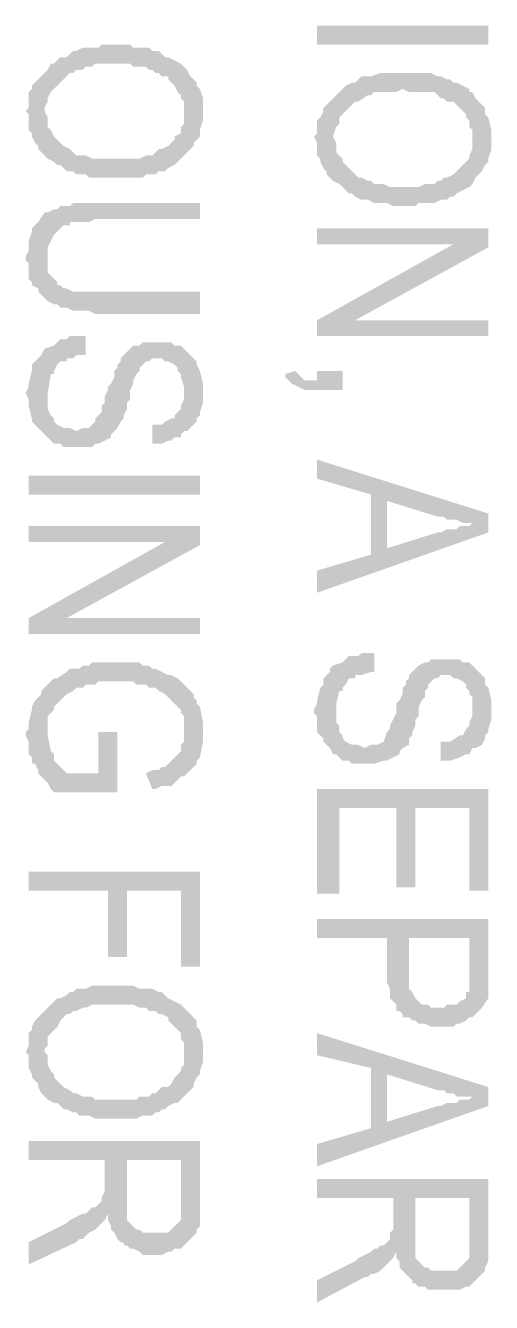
# Model space of a CAD drawing. Header units: inches. Extents: x -186 to 186, y -282 to 282.
# Drawn here: x -21.04 to -15.59, y 26.81 to 41.74 of the extents above; entities that cross this region are included whole.
import ezdxf

# ---------------------------------------------------------------- set-up
doc = ezdxf.new("R2010")
doc.units = ezdxf.units.IN
doc.header["$MEASUREMENT"] = 0
doc.layers.add('H', color=7, linetype='CONTINUOUS', lineweight=100)

msp = doc.modelspace()

# ---------------------------------------------------------------- hatches: boundary and pattern name
at = {"layer": 'H', "linetype": 'Continuous'}
for points in [[(-17.63, 41.519), (-15.63, 41.519), (-15.63, 41.741), (-17.63, 41.741)], [(-18.963, 40.741), (-18.963, 40.815), (-18.963, 40.889), (-19, 41), (-19.037, 41.037), (-19.037, 41.074), (-19.074, 41.111), (-19.111, 41.148), (-19.148, 41.222), (-19.185, 41.259), (-19.222, 41.296), (-19.37, 41.37), (-19.407, 41.37), (-19.444, 41.407), (-19.481, 41.444), (-19.556, 41.444), (-19.593, 41.481), (-19.667, 41.481), (-19.704, 41.481), (-19.778, 41.481), (-19.815, 41.519), (-20.148, 41.519), (-20.185, 41.481), (-20.259, 41.481), (-20.37, 41.481), (-20.444, 41.444), (-20.481, 41.444), (-20.519, 41.407), (-20.556, 41.37), (-20.63, 41.37), (-20.667, 41.333), (-20.704, 41.296), (-20.741, 41.296), (-20.778, 41.222), (-20.815, 41.185), (-20.852, 41.148), (-20.889, 41.111), (-20.926, 41.074), (-20.963, 41.037), (-20.963, 41), (-21, 40.963), (-21, 40.852), (-21, 40.778), (-21.037, 40.741), (-21, 40.704), (-21, 40.593), (-21, 40.519), (-20.963, 40.481), (-20.963, 40.444), (-20.926, 40.37), (-20.889, 40.333), (-20.889, 40.296), (-20.852, 40.259), (-20.815, 40.222), (-20.815, 40.778), (-20.778, 40.852), (-20.778, 40.889), (-20.741, 40.963), (-20.704, 41), (-20.667, 41.037), (-20.63, 41.074), (-20.593, 41.111), (-20.556, 41.148), (-20.519, 41.185), (-20.481, 41.185), (-20.444, 41.222), (-20.37, 41.222), (-20.333, 41.259), (-20.259, 41.259), (-20.222, 41.296), (-20.074, 41.296), (-20, 41.296), (-19.963, 41.296), (-19.815, 41.296), (-19.778, 41.259), (-19.704, 41.259), (-19.63, 41.259), (-19.593, 41.222), (-19.556, 41.222), (-19.519, 41.185), (-19.481, 41.185), (-19.444, 41.148), (-19.37, 41.148), (-19.37, 41.111), (-19.333, 41.074), (-19.296, 41.037), (-19.259, 40.963), (-19.222, 40.926), (-19.222, 40.889), (-19.185, 40.852), (-19.185, 40.222), (-19.148, 40.259), (-19.111, 40.296), (-19.074, 40.333), (-19.074, 40.37), (-19.037, 40.407), (-19, 40.444), (-19, 40.519), (-18.963, 40.63), (-18.963, 40.667)], [(-15.593, 40.444), (-15.593, 40.519), (-15.63, 40.667), (-15.667, 40.704), (-15.667, 40.778), (-15.741, 40.852), (-15.778, 40.889), (-15.815, 40.963), (-15.852, 40.963), (-15.852, 41), (-16, 41.074), (-16.037, 41.074), (-16.074, 41.111), (-16.111, 41.111), (-16.185, 41.148), (-16.222, 41.148), (-16.296, 41.185), (-16.333, 41.185), (-16.37, 41.185), (-16.444, 41.185), (-16.778, 41.185), (-16.815, 41.185), (-16.889, 41.185), (-17, 41.148), (-17.037, 41.148), (-17.111, 41.148), (-17.148, 41.111), (-17.185, 41.074), (-17.222, 41.074), (-17.296, 41.037), (-17.333, 41), (-17.37, 40.963), (-17.407, 40.926), (-17.444, 40.889), (-17.481, 40.852), (-17.519, 40.815), (-17.556, 40.778), (-17.556, 40.741), (-17.593, 40.667), (-17.63, 40.63), (-17.63, 40.519), (-17.63, 40.481), (-17.667, 40.444), (-17.63, 40.37), (-17.63, 40.296), (-17.63, 40.222), (-17.593, 40.185), (-17.593, 40.148), (-17.556, 40.074), (-17.519, 40.037), (-17.519, 40), (-17.481, 39.963), (-17.444, 39.926), (-17.444, 40.444), (-17.407, 40.556), (-17.37, 40.593), (-17.37, 40.667), (-17.333, 40.704), (-17.296, 40.741), (-17.259, 40.778), (-17.222, 40.815), (-17.185, 40.852), (-17.148, 40.852), (-17.037, 40.926), (-17, 40.926), (-16.963, 40.963), (-16.889, 40.963), (-16.852, 40.963), (-16.704, 40.963), (-16.63, 41), (-16.556, 40.963), (-16.444, 40.963), (-16.37, 40.963), (-16.333, 40.963), (-16.259, 40.963), (-16.222, 40.926), (-16.185, 40.889), (-16.148, 40.889), (-16.111, 40.852), (-16.037, 40.852), (-16, 40.815), (-15.889, 40.704), (-15.889, 40.667), (-15.852, 40.63), (-15.852, 40.556), (-15.815, 40.519), (-15.815, 39.889), (-15.778, 39.963), (-15.741, 40), (-15.704, 40.037), (-15.667, 40.111), (-15.63, 40.148), (-15.63, 40.185), (-15.593, 40.296), (-15.593, 40.37)], [(-19.185, 40.222), (-19.185, 40.704), (-19.185, 40.63), (-19.185, 40.593), (-19.222, 40.556), (-19.222, 40.481), (-19.296, 40.444), (-19.296, 40.407), (-19.333, 40.37), (-19.37, 40.333), (-19.444, 40.296), (-19.481, 40.296), (-19.519, 40.259), (-19.556, 40.222), (-19.593, 40.222), (-19.63, 40.222), (-19.704, 40.185), (-19.741, 40.185), (-19.815, 40.185), (-20.148, 40.185), (-20.222, 40.185), (-20.259, 40.185), (-20.333, 40.222), (-20.37, 40.222), (-20.444, 40.222), (-20.481, 40.259), (-20.519, 40.296), (-20.593, 40.333), (-20.63, 40.37), (-20.667, 40.407), (-20.704, 40.444), (-20.741, 40.519), (-20.778, 40.556), (-20.778, 40.63), (-20.778, 40.667), (-20.815, 40.741), (-20.815, 40.222), (-20.778, 40.185), (-20.704, 40.148), (-20.667, 40.111), (-20.63, 40.111), (-20.593, 40.074), (-20.556, 40.037), (-20.481, 40.037), (-20.444, 40), (-20.407, 40), (-20.333, 40), (-20.296, 39.963), (-20.222, 39.963), (-20.185, 39.963), (-20.111, 39.963), (-19.852, 39.963), (-19.815, 39.963), (-19.741, 39.963), (-19.667, 39.963), (-19.63, 40), (-19.556, 40), (-19.519, 40), (-19.481, 40.037), (-19.444, 40.037), (-19.407, 40.037), (-19.37, 40.074), (-19.296, 40.111), (-19.222, 40.185)], [(-15.815, 39.889), (-15.815, 40.407), (-15.815, 40.333), (-15.815, 40.296), (-15.852, 40.222), (-15.852, 40.185), (-15.889, 40.148), (-15.926, 40.111), (-15.963, 40.074), (-16, 40.037), (-16.037, 40), (-16.111, 39.963), (-16.148, 39.963), (-16.185, 39.926), (-16.222, 39.926), (-16.259, 39.889), (-16.333, 39.889), (-16.37, 39.889), (-16.444, 39.852), (-16.778, 39.852), (-16.852, 39.889), (-16.889, 39.889), (-16.963, 39.889), (-17, 39.926), (-17.037, 39.926), (-17.111, 39.963), (-17.148, 39.963), (-17.185, 40), (-17.222, 40.037), (-17.333, 40.148), (-17.333, 40.185), (-17.37, 40.222), (-17.407, 40.259), (-17.407, 40.333), (-17.407, 40.37), (-17.444, 40.444), (-17.444, 39.926), (-17.37, 39.889), (-17.333, 39.852), (-17.296, 39.815), (-17.259, 39.778), (-17.222, 39.778), (-17.185, 39.741), (-17.111, 39.704), (-17.074, 39.704), (-17.037, 39.704), (-16.963, 39.667), (-16.926, 39.667), (-16.852, 39.667), (-16.815, 39.667), (-16.741, 39.63), (-16.481, 39.63), (-16.444, 39.667), (-16.37, 39.667), (-16.296, 39.667), (-16.259, 39.667), (-16.185, 39.704), (-16.148, 39.704), (-16.111, 39.704), (-16.074, 39.741), (-16.037, 39.741), (-16, 39.778), (-15.926, 39.815), (-15.852, 39.852)], [(-19, 38.37), (-19, 38.63), (-20.333, 38.63), (-20.37, 38.63), (-20.444, 38.63), (-20.481, 38.63), (-20.556, 38.667), (-20.593, 38.667), (-20.63, 38.704), (-20.667, 38.704), (-20.667, 38.741), (-20.704, 38.778), (-20.741, 38.815), (-20.778, 38.852), (-20.778, 38.926), (-20.778, 39), (-20.778, 39.037), (-20.815, 39.556), (-20.889, 39.444), (-20.926, 39.407), (-20.963, 39.37), (-20.963, 39.333), (-21, 39.222), (-21, 39.148), (-21, 39.111), (-21.037, 39.037), (-21.037, 39), (-21, 38.963), (-21, 38.889), (-21, 38.778), (-20.963, 38.741), (-20.963, 38.704), (-20.889, 38.667), (-20.889, 38.63), (-20.852, 38.593), (-20.815, 38.556), (-20.778, 38.519), (-20.704, 38.481), (-20.667, 38.481), (-20.63, 38.444), (-20.593, 38.444), (-20.556, 38.444), (-20.481, 38.407), (-20.444, 38.407), (-20.37, 38.407), (-20.296, 38.407), (-20.222, 38.37), (-20.148, 38.37)], [(-19, 39.481), (-19, 39.667), (-20.296, 39.667), (-20.37, 39.667), (-20.407, 39.667), (-20.481, 39.667), (-20.519, 39.63), (-20.593, 39.63), (-20.63, 39.63), (-20.667, 39.593), (-20.704, 39.593), (-20.778, 39.556), (-20.815, 39.556), (-20.778, 39.037), (-20.778, 39.074), (-20.778, 39.148), (-20.741, 39.222), (-20.704, 39.296), (-20.667, 39.333), (-20.63, 39.37), (-20.593, 39.407), (-20.519, 39.407), (-20.519, 39.444), (-20.481, 39.444), (-20.444, 39.444), (-20.407, 39.444), (-20.296, 39.444), (-20.222, 39.481), (-20.148, 39.481)], [(-15.63, 39.148), (-15.63, 39.37), (-17.63, 39.37), (-17.63, 39.185), (-16.037, 39.185)], [(-15.63, 39.148), (-16.037, 39.185), (-17.63, 38.296), (-17.185, 38.296)], [(-15.63, 38.111), (-15.63, 38.296), (-17.185, 38.296), (-17.63, 38.296), (-17.63, 38.111)], [(-20.333, 37.889), (-20.333, 38.111), (-20.481, 38.111), (-20.519, 38.111), (-20.556, 38.074), (-20.63, 38.074), (-20.667, 38.037), (-20.704, 38), (-20.815, 37.963), (-20.778, 37.444), (-20.741, 37.667), (-20.704, 37.667), (-20.704, 37.704), (-20.667, 37.778), (-20.63, 37.815), (-20.556, 37.815), (-20.556, 37.852), (-20.481, 37.852), (-20.444, 37.889), (-20.37, 37.889)], [(-18.963, 37.481), (-18.963, 37.556), (-19, 37.704), (-19.037, 37.778), (-19.037, 37.815), (-19.074, 37.852), (-19.111, 37.889), (-19.148, 37.926), (-19.185, 37.963), (-19.222, 38), (-19.296, 38), (-19.333, 38.037), (-19.37, 38.037), (-19.444, 38.037), (-19.519, 38.037), (-19.593, 38.037), (-19.667, 38.037), (-19.704, 38), (-19.741, 38), (-19.778, 38), (-19.815, 37.963), (-19.852, 37.926), (-19.889, 37.889), (-19.926, 37.852), (-19.926, 37.815), (-19.963, 37.778), (-19.963, 37.741), (-20, 37.704), (-20, 37.63), (-20.037, 37.556), (-20.074, 37.519), (-20.074, 37.481), (-20.111, 37.407), (-20.111, 37.333), (-20.148, 37.296), (-20.148, 37.222), (-20.185, 37.185), (-20.222, 37.148), (-20.222, 37.111), (-20.296, 37.037), (-20.333, 37.037), (-20.37, 37.037), (-20.444, 37), (-20.519, 37.037), (-20.556, 37.037), (-20.593, 37.037), (-20.667, 37.074), (-20.704, 37.111), (-20.704, 37.148), (-20.741, 37.185), (-20.778, 37.259), (-20.778, 37.296), (-20.778, 37.37), (-20.778, 37.444), (-20.815, 37.963), (-20.852, 37.889), (-20.889, 37.852), (-20.926, 37.815), (-20.963, 37.778), (-20.963, 37.704), (-21, 37.556), (-21, 37.519), (-21.037, 37.444), (-21, 37.37), (-21, 37.296), (-20.963, 37.148), (-20.963, 37.111), (-20.926, 37.074), (-20.889, 37.037), (-20.852, 37), (-20.815, 36.963), (-20.778, 36.926), (-20.741, 36.889), (-20.704, 36.852), (-20.63, 36.852), (-20.593, 36.815), (-20.519, 36.815), (-20.333, 36.815), (-20.259, 36.815), (-20.222, 36.852), (-20.185, 36.852), (-20.111, 36.889), (-20.037, 36.926), (-20.037, 36.963), (-20, 37), (-19.963, 37.037), (-19.926, 37.111), (-19.889, 37.148), (-19.889, 37.185), (-19.852, 37.259), (-19.852, 37.333), (-19.815, 37.37), (-19.815, 37.444), (-19.815, 37.481), (-19.778, 37.556), (-19.778, 37.593), (-19.741, 37.667), (-19.704, 37.704), (-19.704, 37.741), (-19.667, 37.778), (-19.63, 37.815), (-19.593, 37.815), (-19.556, 37.852), (-19.444, 37.852), (-19.407, 37.815), (-19.37, 37.815), (-19.296, 37.778), (-19.259, 37.741), (-19.259, 37.704), (-19.222, 37.667), (-19.222, 37.63), (-19.185, 37.519), (-19.185, 37.481), (-19.185, 37), (-19.148, 37), (-19.111, 37.037), (-19.037, 37.111), (-19.037, 37.148), (-19, 37.185), (-19, 37.222), (-18.963, 37.333), (-18.963, 37.407)], [(-17.333, 37.481), (-17.333, 37.704), (-17.63, 37.704), (-17.63, 37.593), (-17.667, 37.593), (-17.704, 37.593), (-17.778, 37.593), (-17.815, 37.63), (-17.852, 37.667), (-17.889, 37.704), (-18, 37.667), (-18, 37.63), (-17.963, 37.593), (-17.926, 37.556), (-17.852, 37.519), (-17.778, 37.481), (-17.741, 37.481), (-17.667, 37.481), (-17.63, 37.481)], [(-19.185, 37), (-19.185, 37.481), (-19.185, 37.444), (-19.185, 37.37), (-19.222, 37.296), (-19.222, 37.259), (-19.259, 37.222), (-19.296, 37.185), (-19.296, 37.148), (-19.333, 37.148), (-19.407, 37.111), (-19.444, 37.074), (-19.519, 37.074), (-19.556, 37.074), (-19.556, 36.852), (-19.481, 36.852), (-19.444, 36.852), (-19.37, 36.889), (-19.333, 36.889), (-19.296, 36.926), (-19.222, 36.926), (-19.222, 36.963)], [(-15.63, 35.815), (-15.63, 36.037), (-17.63, 36.667), (-17.63, 36.444), (-17, 36.259), (-17, 35.556), (-16.815, 36.185), (-16.222, 36), (-16.148, 36), (-16.111, 35.963), (-16.037, 35.963), (-16, 35.963), (-15.926, 35.926), (-15.889, 35.926), (-15.815, 35.926)], [(-21, 36.259), (-19, 36.259), (-19, 36.481), (-21, 36.481)], [(-15.63, 35.815), (-15.815, 35.926), (-15.852, 35.889), (-15.889, 35.889), (-15.963, 35.889), (-16, 35.852), (-16.037, 35.852), (-16.111, 35.852), (-16.185, 35.815), (-16.222, 35.815), (-16.815, 35.63), (-16.815, 36.185), (-17, 35.556), (-17.63, 35.37), (-17.63, 35.111)], [(-19, 35.667), (-19, 35.889), (-21, 35.889), (-21, 35.704), (-19.407, 35.704)], [(-19, 35.667), (-19.407, 35.704), (-21, 34.815), (-20.556, 34.815)], [(-19, 34.63), (-19, 34.815), (-20.556, 34.815), (-21, 34.815), (-21, 34.63)], [(-15.593, 33.778), (-15.593, 33.852), (-15.63, 34), (-15.667, 34.037), (-15.667, 34.111), (-15.704, 34.148), (-15.741, 34.185), (-15.778, 34.222), (-15.815, 34.259), (-15.852, 34.296), (-15.926, 34.296), (-15.963, 34.333), (-16, 34.333), (-16.074, 34.333), (-16.148, 34.333), (-16.222, 34.333), (-16.296, 34.333), (-16.333, 34.296), (-16.37, 34.296), (-16.444, 34.259), (-16.481, 34.222), (-16.519, 34.185), (-16.556, 34.148), (-16.556, 34.111), (-16.593, 34.074), (-16.593, 34.037), (-16.63, 34), (-16.63, 33.926), (-16.667, 33.852), (-16.704, 33.815), (-16.704, 33.778), (-16.704, 33.704), (-16.741, 33.63), (-16.778, 33.556), (-16.778, 33.519), (-16.815, 33.481), (-16.852, 33.37), (-16.926, 33.333), (-16.963, 33.333), (-17, 33.333), (-17.074, 33.296), (-17.148, 33.333), (-17.185, 33.333), (-17.222, 33.333), (-17.296, 33.37), (-17.333, 33.407), (-17.333, 33.444), (-17.37, 33.481), (-17.37, 33.556), (-17.407, 33.593), (-17.407, 33.667), (-17.407, 33.704), (-17.444, 34.259), (-17.481, 34.222), (-17.481, 34.185), (-17.519, 34.148), (-17.556, 34.111), (-17.556, 34.037), (-17.593, 34), (-17.63, 33.852), (-17.63, 33.815), (-17.667, 33.741), (-17.667, 33.704), (-17.63, 33.667), (-17.63, 33.593), (-17.63, 33.556), (-17.63, 33.481), (-17.593, 33.444), (-17.556, 33.407), (-17.556, 33.37), (-17.519, 33.333), (-17.481, 33.296), (-17.444, 33.222), (-17.407, 33.222), (-17.37, 33.185), (-17.333, 33.148), (-17.259, 33.148), (-17.222, 33.111), (-17.148, 33.111), (-16.963, 33.111), (-16.852, 33.148), (-16.815, 33.148), (-16.741, 33.185), (-16.667, 33.222), (-16.667, 33.259), (-16.63, 33.296), (-16.556, 33.333), (-16.556, 33.407), (-16.519, 33.444), (-16.519, 33.481), (-16.481, 33.556), (-16.481, 33.63), (-16.444, 33.667), (-16.444, 33.741), (-16.444, 33.778), (-16.407, 33.852), (-16.37, 33.889), (-16.37, 33.963), (-16.333, 34), (-16.333, 34.037), (-16.259, 34.111), (-16.222, 34.111), (-16.185, 34.148), (-16.074, 34.148), (-16.037, 34.111), (-16, 34.111), (-15.926, 34.074), (-15.889, 34.037), (-15.889, 34), (-15.852, 33.963), (-15.852, 33.926), (-15.815, 33.889), (-15.815, 33.815), (-15.815, 33.778), (-15.815, 33.296), (-15.778, 33.296), (-15.704, 33.333), (-15.667, 33.407), (-15.667, 33.444), (-15.63, 33.481), (-15.63, 33.519), (-15.593, 33.63), (-15.593, 33.704)], [(-16.963, 34.185), (-16.963, 34.407), (-17.111, 34.407), (-17.148, 34.37), (-17.185, 34.37), (-17.259, 34.37), (-17.296, 34.333), (-17.333, 34.296), (-17.444, 34.259), (-17.407, 33.704), (-17.407, 33.741), (-17.407, 33.815), (-17.37, 33.963), (-17.333, 33.963), (-17.333, 34), (-17.296, 34.037), (-17.259, 34.111), (-17.185, 34.111), (-17.185, 34.148), (-17.111, 34.148), (-17, 34.185)], [(-18.963, 33.481), (-18.963, 33.593), (-19, 33.778), (-19.037, 33.815), (-19.037, 33.852), (-19.074, 33.889), (-19.074, 33.926), (-19.111, 33.963), (-19.148, 34), (-19.185, 34.037), (-19.222, 34.074), (-19.259, 34.111), (-19.333, 34.148), (-19.37, 34.148), (-19.444, 34.185), (-19.519, 34.222), (-19.556, 34.222), (-19.593, 34.259), (-19.667, 34.259), (-19.704, 34.296), (-19.778, 34.296), (-19.815, 34.296), (-19.926, 34.296), (-20, 34.296), (-20.074, 34.296), (-20.185, 34.296), (-20.259, 34.296), (-20.296, 34.259), (-20.37, 34.259), (-20.407, 34.222), (-20.444, 34.222), (-20.519, 34.222), (-20.556, 34.185), (-20.667, 34.111), (-20.704, 34.111), (-20.778, 34.037), (-20.815, 34), (-20.852, 33.963), (-20.852, 33.926), (-20.889, 33.889), (-20.926, 33.852), (-20.963, 33.778), (-20.963, 33.741), (-21, 33.593), (-21, 33.519), (-21.037, 33.481), (-21.037, 33.444), (-21, 33.37), (-21, 33.333), (-21, 33.222), (-20.963, 33.185), (-20.963, 33.111), (-20.926, 33.111), (-20.889, 33.037), (-20.889, 33), (-20.852, 32.963), (-20.815, 32.926), (-20.778, 32.889), (-20.778, 33.481), (-20.778, 33.556), (-20.778, 33.593), (-20.778, 33.667), (-20.741, 33.704), (-20.704, 33.741), (-20.704, 33.778), (-20.667, 33.815), (-20.593, 33.889), (-20.556, 33.926), (-20.481, 33.963), (-20.444, 34), (-20.37, 34), (-20.333, 34.037), (-20.296, 34.037), (-20.222, 34.037), (-20.185, 34.074), (-20.111, 34.074), (-20.037, 34.074), (-19.889, 34.074), (-19.852, 34.074), (-19.778, 34.074), (-19.741, 34.037), (-19.667, 34.037), (-19.63, 34.037), (-19.593, 34), (-19.519, 34), (-19.481, 33.963), (-19.407, 33.926), (-19.37, 33.889), (-19.296, 33.815), (-19.259, 33.778), (-19.222, 33.741), (-19.222, 33.704), (-19.185, 33.667), (-19.185, 33.593), (-19.185, 33.481), (-19.148, 33), (-19.111, 33.037), (-19.074, 33.074), (-19.037, 33.111), (-19.037, 33.148), (-19, 33.185), (-18.963, 33.37), (-18.963, 33.407)], [(-15.815, 33.296), (-15.815, 33.778), (-15.815, 33.704), (-15.815, 33.667), (-15.852, 33.593), (-15.852, 33.556), (-15.889, 33.519), (-15.926, 33.444), (-15.963, 33.444), (-16.074, 33.37), (-16.148, 33.37), (-16.185, 33.37), (-16.185, 33.148), (-16.111, 33.148), (-16.074, 33.148), (-15.963, 33.185), (-15.889, 33.222), (-15.852, 33.222)], [(-19.963, 32.778), (-19.963, 33.481), (-20.185, 33.481), (-20.185, 33), (-20.556, 33), (-20.593, 33.037), (-20.63, 33.074), (-20.667, 33.111), (-20.704, 33.148), (-20.704, 33.222), (-20.741, 33.259), (-20.778, 33.444), (-20.778, 33.481), (-20.778, 32.889), (-20.741, 32.815), (-20.704, 32.778)], [(-19.148, 33), (-19.185, 33.481), (-19.185, 33.444), (-19.185, 33.37), (-19.222, 33.333), (-19.222, 33.259), (-19.259, 33.222), (-19.296, 33.185), (-19.37, 33.111), (-19.407, 33.074), (-19.444, 33.074), (-19.481, 33.037), (-19.556, 33.037), (-19.63, 33), (-19.556, 32.815), (-19.519, 32.815), (-19.444, 32.852), (-19.407, 32.852), (-19.333, 32.852), (-19.296, 32.889), (-19.222, 32.963), (-19.185, 32.963)], [(-15.63, 31.63), (-15.63, 32.815), (-17.63, 32.815), (-17.63, 31.593), (-17.37, 31.593), (-17.37, 32.593), (-16.704, 32.593), (-16.704, 31.667), (-16.481, 31.667), (-16.481, 32.593), (-15.852, 32.593), (-15.852, 31.63)], [(-19, 30.741), (-19, 31.852), (-21, 31.852), (-21, 31.63), (-20.074, 31.63), (-20.074, 30.852), (-19.852, 30.852), (-19.852, 31.63), (-19.222, 31.63), (-19.222, 30.741)], [(-15.63, 30.667), (-15.63, 31.296), (-17.63, 31.296), (-17.63, 31.074), (-16.815, 31.074), (-16.815, 30.556), (-16.778, 30.481), (-16.778, 30.37), (-16.741, 30.333), (-16.704, 30.296), (-16.704, 30.222), (-16.667, 30.222), (-16.63, 30.185), (-16.63, 30.148), (-16.556, 30.148), (-16.556, 31.074), (-15.852, 31.074), (-15.852, 30.148), (-15.815, 30.148), (-15.778, 30.185), (-15.741, 30.222), (-15.704, 30.259), (-15.63, 30.37), (-15.63, 30.444), (-15.63, 30.481), (-15.63, 30.519), (-15.63, 30.593)], [(-15.852, 30.148), (-15.852, 30.667), (-15.852, 30.556), (-15.852, 30.519), (-15.852, 30.444), (-15.889, 30.444), (-15.889, 30.37), (-15.963, 30.333), (-16, 30.296), (-16.037, 30.296), (-16.111, 30.296), (-16.148, 30.259), (-16.296, 30.259), (-16.333, 30.296), (-16.407, 30.296), (-16.444, 30.333), (-16.481, 30.37), (-16.519, 30.444), (-16.556, 30.481), (-16.556, 30.519), (-16.556, 30.593), (-16.556, 30.667), (-16.556, 31.074), (-16.556, 30.148), (-16.519, 30.111), (-16.481, 30.111), (-16.444, 30.074), (-16.37, 30.074), (-16.296, 30.037), (-16.259, 30.037), (-16.148, 30.037), (-16.111, 30.037), (-16.037, 30.037), (-16, 30.074), (-15.963, 30.074), (-15.889, 30.111)], [(-18.963, 29.741), (-18.963, 29.852), (-19, 30), (-19.037, 30.037), (-19.037, 30.111), (-19.074, 30.148), (-19.111, 30.185), (-19.148, 30.222), (-19.185, 30.259), (-19.222, 30.296), (-19.37, 30.37), (-19.407, 30.407), (-19.444, 30.444), (-19.481, 30.444), (-19.556, 30.481), (-19.667, 30.481), (-19.704, 30.481), (-19.778, 30.519), (-19.815, 30.519), (-20.148, 30.519), (-20.185, 30.519), (-20.259, 30.519), (-20.333, 30.481), (-20.444, 30.481), (-20.481, 30.444), (-20.519, 30.444), (-20.556, 30.407), (-20.63, 30.37), (-20.667, 30.37), (-20.704, 30.333), (-20.741, 30.296), (-20.778, 30.259), (-20.815, 30.222), (-20.852, 30.185), (-20.889, 30.148), (-20.926, 30.111), (-20.963, 30.037), (-20.963, 30), (-21, 29.963), (-21, 29.852), (-21, 29.815), (-21.037, 29.741), (-21, 29.704), (-21, 29.593), (-21, 29.556), (-20.963, 29.481), (-20.963, 29.444), (-20.926, 29.407), (-20.889, 29.37), (-20.889, 29.333), (-20.852, 29.259), (-20.815, 29.222), (-20.815, 29.778), (-20.778, 29.815), (-20.778, 29.889), (-20.778, 29.926), (-20.741, 29.963), (-20.704, 30), (-20.667, 30.037), (-20.63, 30.111), (-20.593, 30.148), (-20.556, 30.185), (-20.519, 30.185), (-20.481, 30.222), (-20.444, 30.222), (-20.37, 30.259), (-20.333, 30.259), (-20.259, 30.296), (-20.222, 30.296), (-20.074, 30.296), (-20, 30.296), (-19.963, 30.296), (-19.815, 30.296), (-19.778, 30.296), (-19.704, 30.259), (-19.63, 30.259), (-19.593, 30.222), (-19.556, 30.222), (-19.519, 30.222), (-19.481, 30.185), (-19.444, 30.185), (-19.37, 30.148), (-19.37, 30.111), (-19.333, 30.074), (-19.296, 30.037), (-19.259, 30), (-19.222, 29.963), (-19.222, 29.889), (-19.185, 29.852), (-19.185, 29.222), (-19.148, 29.259), (-19.111, 29.296), (-19.074, 29.333), (-19.074, 29.37), (-19.037, 29.444), (-19, 29.481), (-19, 29.519), (-18.963, 29.63), (-18.963, 29.667)], [(-15.63, 29.111), (-15.63, 29.333), (-17.63, 29.963), (-17.63, 29.704), (-17, 29.556), (-17, 28.852), (-16.815, 29.481), (-16.222, 29.296), (-16.148, 29.296), (-16.111, 29.259), (-16.037, 29.259), (-16, 29.222), (-15.926, 29.222), (-15.889, 29.222), (-15.815, 29.222)], [(-19.185, 29.222), (-19.185, 29.741), (-19.185, 29.667), (-19.185, 29.593), (-19.222, 29.556), (-19.222, 29.519), (-19.296, 29.444), (-19.333, 29.37), (-19.37, 29.333), (-19.444, 29.333), (-19.481, 29.296), (-19.519, 29.259), (-19.556, 29.259), (-19.593, 29.222), (-19.63, 29.222), (-19.704, 29.222), (-19.741, 29.185), (-19.815, 29.185), (-20.148, 29.185), (-20.222, 29.185), (-20.259, 29.222), (-20.333, 29.222), (-20.37, 29.222), (-20.444, 29.259), (-20.481, 29.259), (-20.519, 29.296), (-20.593, 29.333), (-20.63, 29.37), (-20.667, 29.407), (-20.704, 29.444), (-20.704, 29.481), (-20.741, 29.519), (-20.778, 29.593), (-20.778, 29.63), (-20.778, 29.704), (-20.815, 29.741), (-20.815, 29.222), (-20.778, 29.185), (-20.704, 29.148), (-20.667, 29.148), (-20.63, 29.111), (-20.593, 29.074), (-20.556, 29.074), (-20.481, 29.037), (-20.444, 29.037), (-20.407, 29), (-20.333, 29), (-20.296, 29), (-20.222, 28.963), (-20.185, 28.963), (-20.111, 28.963), (-19.852, 28.963), (-19.815, 28.963), (-19.741, 28.963), (-19.667, 29), (-19.63, 29), (-19.556, 29), (-19.519, 29.037), (-19.481, 29.037), (-19.444, 29.074), (-19.407, 29.074), (-19.37, 29.111), (-19.296, 29.148), (-19.259, 29.148), (-19.222, 29.185)], [(-15.63, 29.111), (-15.815, 29.222), (-15.852, 29.185), (-15.889, 29.185), (-15.963, 29.185), (-16, 29.148), (-16.037, 29.148), (-16.111, 29.148), (-16.185, 29.111), (-16.222, 29.111), (-16.815, 28.926), (-16.815, 29.481), (-17, 28.852), (-17.63, 28.667), (-17.63, 28.407)], [(-19, 27.963), (-19, 28.704), (-21, 28.704), (-21, 28.481), (-20.111, 28.481), (-20.111, 28.222), (-20.074, 27.852), (-20.074, 27.815), (-20.074, 27.778), (-20.037, 27.704), (-20.037, 27.667), (-20, 27.63), (-19.963, 27.556), (-19.926, 27.519), (-19.889, 27.519), (-19.889, 27.481), (-19.852, 28.481), (-19.222, 28.481), (-19.222, 27.963), (-19.185, 27.481), (-19.148, 27.519), (-19.111, 27.556), (-19.074, 27.593), (-19.037, 27.63), (-19.037, 27.667), (-19, 27.704), (-19, 27.778), (-19, 27.889)], [(-19.185, 27.481), (-19.222, 27.963), (-19.222, 27.889), (-19.222, 27.815), (-19.222, 27.778), (-19.259, 27.741), (-19.296, 27.704), (-19.37, 27.63), (-19.444, 27.63), (-19.481, 27.63), (-19.63, 27.63), (-19.667, 27.63), (-19.704, 27.667), (-19.741, 27.667), (-19.778, 27.704), (-19.815, 27.741), (-19.852, 27.778), (-19.852, 27.815), (-19.852, 27.889), (-19.852, 28.481), (-19.889, 27.481), (-19.852, 27.481), (-19.815, 27.444), (-19.778, 27.444), (-19.704, 27.407), (-19.667, 27.37), (-19.444, 27.37), (-19.37, 27.407), (-19.333, 27.407), (-19.296, 27.444), (-19.222, 27.444)], [(-20.074, 27.852), (-20.111, 28.222), (-20.111, 28.148), (-20.111, 28.111), (-20.148, 28.037), (-20.148, 28), (-20.185, 27.963), (-20.222, 27.926), (-20.259, 27.926), (-20.296, 27.889), (-20.333, 27.852), (-20.37, 27.852), (-20.444, 27.815), (-20.519, 27.778), (-20.556, 27.741), (-21, 27.519), (-21, 27.259), (-20.444, 27.519), (-20.407, 27.556), (-20.37, 27.556), (-20.333, 27.593), (-20.296, 27.63), (-20.222, 27.667), (-20.185, 27.704), (-20.148, 27.741), (-20.111, 27.778)], [(-15.63, 27.519), (-15.63, 28.259), (-17.63, 28.259), (-17.63, 28.037), (-16.741, 28.037), (-16.741, 27.778), (-16.704, 27.407), (-16.704, 27.37), (-16.704, 27.333), (-16.667, 27.296), (-16.667, 27.222), (-16.63, 27.185), (-16.593, 27.148), (-16.556, 27.111), (-16.519, 27.074), (-16.519, 27.037), (-16.481, 28.037), (-15.852, 28.037), (-15.852, 27.519), (-15.815, 27.037), (-15.778, 27.074), (-15.741, 27.111), (-15.667, 27.185), (-15.667, 27.222), (-15.63, 27.296), (-15.63, 27.333), (-15.63, 27.444)], [(-15.815, 27.037), (-15.852, 27.519), (-15.852, 27.444), (-15.852, 27.333), (-15.889, 27.296), (-15.926, 27.259), (-16, 27.185), (-16.037, 27.185), (-16.111, 27.185), (-16.259, 27.185), (-16.296, 27.185), (-16.333, 27.222), (-16.37, 27.222), (-16.407, 27.259), (-16.444, 27.296), (-16.481, 27.333), (-16.481, 27.37), (-16.481, 27.444), (-16.481, 28.037), (-16.519, 27.037), (-16.481, 27.037), (-16.444, 27), (-16.37, 27), (-16.333, 26.963), (-16.296, 26.963), (-16.074, 26.963), (-16, 26.963), (-15.963, 26.963), (-15.889, 27), (-15.852, 27)], [(-16.704, 27.407), (-16.741, 27.778), (-16.741, 27.704), (-16.741, 27.667), (-16.778, 27.63), (-16.778, 27.556), (-16.815, 27.519), (-16.852, 27.481), (-16.889, 27.481), (-16.926, 27.444), (-16.963, 27.444), (-17, 27.407), (-17.074, 27.37), (-17.148, 27.333), (-17.185, 27.296), (-17.63, 27.074), (-17.63, 26.815), (-17.074, 27.111), (-17.037, 27.111), (-17, 27.148), (-16.963, 27.148), (-16.889, 27.185), (-16.852, 27.222), (-16.815, 27.259), (-16.778, 27.296), (-16.741, 27.333)]]:
    msp.add_hatch(color=0, dxfattribs=at).paths.add_polyline_path(points)

doc.saveas('drawing.dxf')
